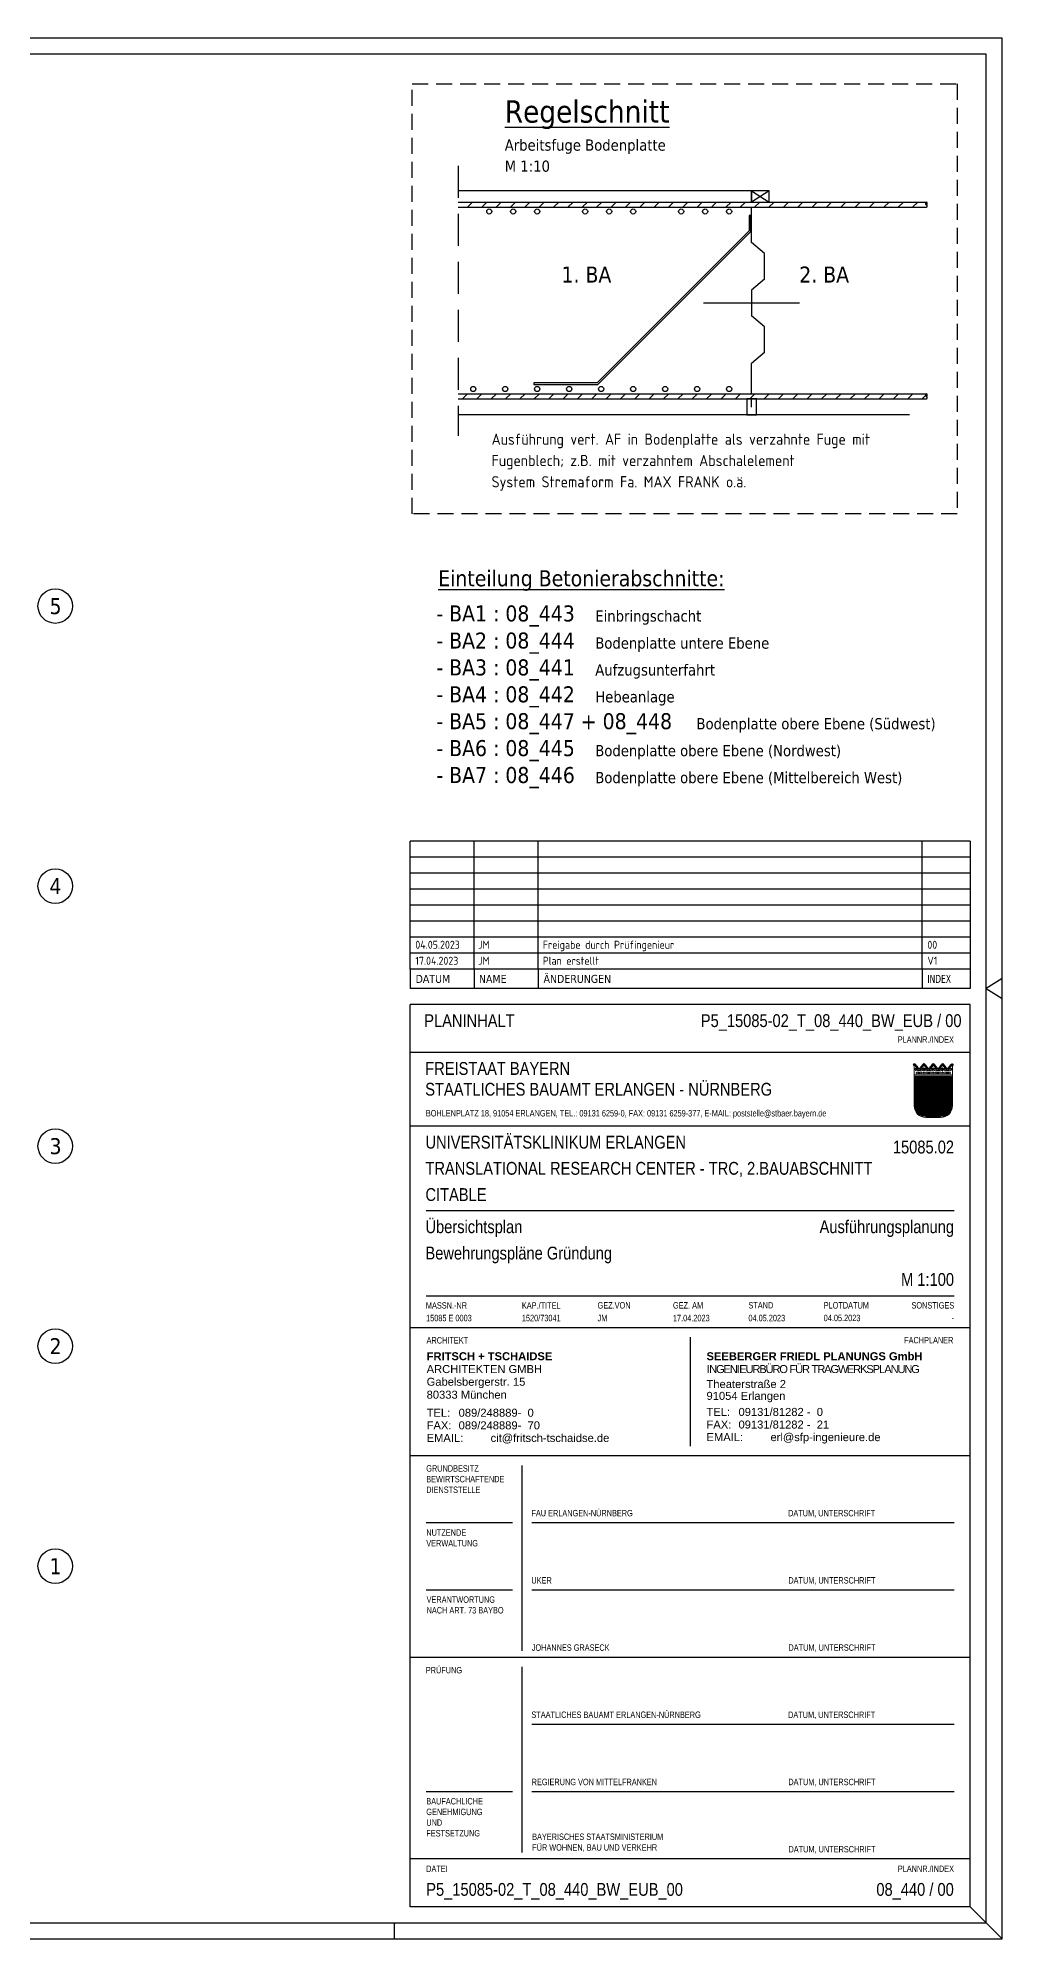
# Model space of a CAD drawing. Extents: x 0 to 84.1, y 0 to 59.4.
# Drawn here: x 54 to 84.1, y 0 to 59.4 of the extents above; entities that cross this region are included whole.
import ezdxf
from ezdxf.enums import TextEntityAlignment as Align

# ---------------------------------------------------------------- set-up
doc = ezdxf.new("R2010")
doc.units = 0
for name, pattern in [('AUSGEZOGEN', [1000.01, 1000, 0.01]), ('DASHEDX2', [1.5, 1, -0.5]), ('STRICHLINIE', [0.75, 0.5, -0.25])]:
    doc.linetypes.add(name, pattern=pattern)
for name, color, linetype in [('40 A Plankopf Text F+T', 7, 'Continuous'), ('AFB', 7, 'Continuous'), ('BET-ANS', 7, 'Continuous'), ('BETON', 7, 'Continuous'), ('DETAIL', 7, 'Continuous'), ('HILFE', 7, 'Continuous'), ('OBJEKT', 7, 'Continuous'), ('RAHMEN', 7, 'Continuous'), ('RND', 7, 'Continuous'), ('SCHRAFF', 7, 'Continuous'), ('SFP_Achsen', 7, 'Continuous'), ('SFP_Hilfe', 7, 'Continuous'), ('STAHL', 7, 'Continuous'), ('STEMPEL', 7, 'Continuous'), ('TEXT', 7, 'Continuous')]:
    doc.layers.add(name, color=color, linetype=linetype)
doc.layers.add('NOPLOT', color=7, linetype='Continuous', plot=False)
doc.styles.add('ERSTELLTER_STIL_3', font='arial.ttf')
doc.styles.add('ERSTELLTER_STIL_4', font='arialbd.ttf')
doc.styles.add('helv', font='tahoma.ttf')
doc.styles.add('plankopf_ArialN', font='ARIALN.TTF')
doc.styles.add('txt', font='isocp.shx')
pattern_1 = [(0, (-322.07857, -163.97815), (8e-17, 0.254), [])]
pattern_2 = [(45, (-331.71065, 112.55916), (-0.2245064, 0.2245064), [])]

# ---------------------------------------------------------------- blocks, each defined once
blk = doc.blocks.new('Bundeslandwappen')
at = {"lineweight": 9, "true_color": 0xffffff}
for points in [[(-5.75, 16.5), (-5.98, 16.5), (-5.98, 16.29), (-5.75, 16.29)], [(-5.09, 15.68), (-5.31, 15.68), (-5.31, 15.47), (-5.09, 15.47)], [(-3.49, 15.68), (-3.71, 15.68), (-3.71, 15.47), (-3.49, 15.47)], [(-2.82, 16.5), (-3.05, 16.5), (-3.05, 16.29), (-2.82, 16.29)], [(-2.15, 15.68), (-2.38, 15.68), (-2.38, 15.47), (-2.15, 15.47)], [(-0.56, 15.68), (-0.78, 15.68), (-0.78, 15.47), (-0.56, 15.47)], [(0.11, 16.5), (-0.11, 16.5), (-0.11, 16.29), (0.11, 16.29)], [(0.78, 15.68), (0.56, 15.68), (0.56, 15.47), (0.78, 15.47)], [(2.38, 15.68), (2.15, 15.68), (2.15, 15.47), (2.38, 15.47)], [(3.05, 16.5), (2.82, 16.5), (2.82, 16.29), (3.05, 16.29)], [(3.71, 15.68), (3.49, 15.68), (3.49, 15.47), (3.71, 15.47)], [(5.31, 15.68), (5.09, 15.68), (5.09, 15.47), (5.31, 15.47)], [(5.98, 16.5), (5.75, 16.5), (5.75, 16.29), (5.98, 16.29)]]:
    blk.add_hatch(color=7, dxfattribs=at).paths.add_polyline_path(points)
at = {"true_color": 0xffffff}
for points in [[(-5.34, 12.59), (-5.7, 12.59), (-5.7, 12.19), (-5.07, 11.96)], [(-1.42, 10.67), (-5.07, 11.96), (-3.57, 8.42), (0.08, 7.13)], [(0.86, 12.59), (-2.24, 12.59), (-1.42, 10.67), (2.23, 9.38)], [(3.96, 12.59), (1.66, 12.59), (4.37, 11.63)], [(-3.57, 8.42), (-5.7, 9.18), (-5.7, 6.17), (-2.07, 4.88)], [(-5.7, 6.14), (-5.7, 3.7, 0.041392), (-5.65, 3.14), (-4.21, 2.63)], [(3.73, 5.84), (0.08, 7.13), (1.58, 3.59), (5.23, 2.29)], [(5.7, 8.15), (2.23, 9.38), (3.73, 5.84), (5.7, 5.14)], [(5.7, 11.16), (4.37, 11.63), (5.7, 8.5)], [(-0.56, 1.34), (-4.21, 2.63), (-3.29, 0.45, 0.073774), (-2.3, 0.3), (-0.12, 0.3)], [(1.58, 3.59), (-2.07, 4.88), (-0.56, 1.34), (2.36, 0.3, 0.043654), (2.95, 0.36)]]:
    blk.add_hatch(color=7, dxfattribs=at).paths.add_polyline_path(points)
at = {"lineweight": 9}
h = blk.add_hatch(dxfattribs=at)
h.set_pattern_fill('ANSI31', color=256, scale=0.08, angle=315, style=0)
h.set_pattern_definition(pattern_1)
h.paths.add_polyline_path([(-5.07, 11.96), (-5.7, 12.19), (-5.7, 9.18), (-3.57, 8.42)])
h = blk.add_hatch(dxfattribs=at)
h.set_pattern_fill('ANSI31', color=256, scale=0.08, angle=315, style=0)
h.set_pattern_definition(pattern_1)
h.paths.add_polyline_path([(-2.24, 12.59), (-5.34, 12.59), (-5.07, 11.96), (-1.42, 10.67)])
h = blk.add_hatch(dxfattribs=at)
h.set_pattern_fill('ANSI31', color=256, scale=0.08, angle=315, style=0)
h.set_pattern_definition(pattern_1)
h.paths.add_polyline_path([(4.37, 11.63), (1.66, 12.59), (0.86, 12.59), (2.23, 9.38), (5.7, 8.15), (5.7, 8.5)])
h = blk.add_hatch(dxfattribs=at)
h.set_pattern_fill('ANSI31', color=256, scale=0.08, angle=315, style=0)
h.set_pattern_definition(pattern_1)
h.paths.add_polyline_path([(5.7, 12.59), (3.96, 12.59), (4.37, 11.63), (5.7, 11.16)])
h = blk.add_hatch(dxfattribs=at)
h.set_pattern_fill('ANSI31', color=256, scale=0.08, angle=315, style=0)
h.set_pattern_definition(pattern_1)
h.paths.add_polyline_path([(-2.07, 4.88), (-5.7, 6.17), (-5.7, 6.14), (-4.21, 2.63), (-0.56, 1.34)])
h = blk.add_hatch(dxfattribs=at)
h.set_pattern_fill('ANSI31', color=256, scale=0.08, angle=315, style=0)
h.set_pattern_definition(pattern_1)
h.paths.add_polyline_path([(0.08, 7.13), (-3.57, 8.42), (-2.07, 4.88), (1.58, 3.59)])
h = blk.add_hatch(dxfattribs=at)
h.set_pattern_fill('ANSI31', color=256, scale=0.08, angle=315, style=0)
h.set_pattern_definition(pattern_1)
h.paths.add_polyline_path([(2.23, 9.38), (-1.42, 10.67), (0.08, 7.13), (3.73, 5.84)])
h = blk.add_hatch(dxfattribs=at)
h.set_pattern_fill('ANSI31', color=256, scale=0.08, angle=315, style=0)
h.set_pattern_definition(pattern_1)
h.paths.add_polyline_path([(-4.21, 2.63), (-5.65, 3.14, 0.285055), (-3.29, 0.45)])
h = blk.add_hatch(dxfattribs=at)
h.set_pattern_fill('ANSI31', color=256, scale=0.08, angle=315, style=0)
h.set_pattern_definition(pattern_1)
h.paths.add_polyline_path([(-0.56, 1.34), (-0.12, 0.3), (2.3, 0.3, 0.004354), (2.36, 0.3)])
h = blk.add_hatch(dxfattribs=at)
h.set_pattern_fill('ANSI31', color=256, scale=0.08, angle=315, style=0)
h.set_pattern_definition(pattern_1)
h.paths.add_polyline_path([(5.31, 2.11), (5.23, 2.29), (1.58, 3.59), (2.95, 0.36, 0.22704)])
h = blk.add_hatch(dxfattribs=at)
h.set_pattern_fill('ANSI31', color=256, scale=0.08, angle=315, style=0)
h.set_pattern_definition(pattern_1)
h.paths.add_polyline_path([(5.7, 5.14), (3.73, 5.84), (5.23, 2.29), (5.37, 2.24, 0.111178), (5.7, 3.7)])
for p, q in [((-6, 16.1), (-6, 3.7)), ((-6, 13.29), (6, 13.29)), ((-6, 12.94), (6, 12.94)), ((-5.7, 12.59), (-5.7, 3.7)), ((-5.7, 12.59), (5.7, 12.59)), ((-5.7, 12.19), (5.7, 8.15)), ((-5.64, 14.97), (-5.64, 15.18)), ((-5.61, 16.59), (-5.62, 16.68)), ((-5.34, 12.59), (-0.12, 0.3)), ((-5.33, 15.19), (-5.33, 15.05)), ((-4.68, 14.54), (-5.26, 14.54)), ((-4.12, 14.54), (-3.54, 14.54)), ((-3.47, 15.19), (-3.47, 15.05)), ((-3.36, 13.9), (-2.93, 14.17)), ((-2.93, 13.63), (-3.36, 13.9)), ((-3.19, 16.59), (-3.18, 16.67)), ((-3.16, 14.97), (-3.16, 15.18)), ((-2.93, 15.58), (-2.93, 14.47)), ((-2.93, 14.17), (-2.5, 13.9)), ((-2.5, 13.9), (-2.93, 13.63)), ((-2.71, 14.97), (-2.71, 15.18)), ((-2.68, 16.59), (-2.69, 16.67)), ((-2.4, 15.19), (-2.4, 15.05)), ((-1.74, 14.54), (-2.32, 14.54)), ((-2.24, 12.59), (2.95, 0.36)), ((-1.19, 14.54), (-0.61, 14.54)), ((-0.54, 15.19), (-0.54, 15.05)), ((0, 14.17), (-0.43, 13.9)), ((-0.43, 13.9), (0, 13.63)), ((-0.25, 16.59), (-0.24, 16.67)), ((-0.22, 14.97), (-0.22, 15.18)), ((0, 15.58), (0, 14.47)), ((0.43, 13.9), (0, 14.17)), ((0, 13.63), (0.43, 13.9)), ((0.22, 14.97), (0.22, 15.18)), ((0.25, 16.59), (0.24, 16.67)), ((0.54, 15.19), (0.54, 15.05)), ((1.19, 14.54), (0.61, 14.54)), ((0.86, 12.59), (5.31, 2.11)), ((1.66, 12.59), (5.7, 11.16)), ((1.74, 14.54), (2.32, 14.54)), ((2.4, 15.19), (2.4, 15.05)), ((2.93, 14.17), (2.5, 13.9)), ((2.5, 13.9), (2.93, 13.63)), ((2.68, 16.59), (2.69, 16.67)), ((2.71, 14.97), (2.71, 15.18)), ((2.93, 15.58), (2.93, 14.47)), ((3.36, 13.9), (2.93, 14.17)), ((2.93, 13.63), (3.36, 13.9)), ((3.16, 14.97), (3.16, 15.18)), ((3.19, 16.59), (3.18, 16.67)), ((3.47, 15.19), (3.47, 15.05)), ((4.12, 14.54), (3.54, 14.54)), ((3.96, 12.59), (5.7, 8.5)), ((4.68, 14.54), (5.26, 14.54)), ((5.33, 15.19), (5.33, 15.05)), ((5.61, 16.59), (5.62, 16.68)), ((5.64, 14.97), (5.64, 15.18)), ((5.7, 3.7), (5.7, 12.59)), ((6, 3.7), (6, 16.1)), ((-5.7, 9.18), (5.7, 5.14)), ((-5.7, 6.17), (5.37, 2.24)), ((-5.7, 6.14), (-3.29, 0.45)), ((-5.66, 3.14), (2.36, 0.3)), ((-2.3, 0.3), (2.3, 0.3)), ((-2.3, 0), (2.3, 0))]:
    blk.add_line(p, q, dxfattribs=at)
for points in [[(-5.75, 16.29), (-5.98, 16.29), (-5.98, 16.5), (-5.75, 16.5)], [(-5.09, 15.47), (-5.31, 15.47), (-5.31, 15.68), (-5.09, 15.68)], [(-4.07, 13.71), (-4.83, 13.71), (-4.83, 14.1), (-4.07, 14.1)], [(-3.71, 15.47), (-3.49, 15.47), (-3.49, 15.68), (-3.71, 15.68)], [(-2.82, 16.29), (-3.05, 16.29), (-3.05, 16.5), (-2.82, 16.5)], [(-2.15, 15.47), (-2.38, 15.47), (-2.38, 15.68), (-2.15, 15.68)], [(-1.8, 13.71), (-1.04, 13.71), (-1.04, 14.1), (-1.8, 14.1)], [(-0.78, 15.47), (-0.56, 15.47), (-0.56, 15.68), (-0.78, 15.68)], [(0.11, 16.29), (-0.11, 16.29), (-0.11, 16.5), (0.11, 16.5)], [(0.78, 15.47), (0.56, 15.47), (0.56, 15.68), (0.78, 15.68)], [(1.8, 13.71), (1.04, 13.71), (1.04, 14.1), (1.8, 14.1)], [(2.15, 15.47), (2.38, 15.47), (2.38, 15.68), (2.15, 15.68)], [(3.05, 16.29), (2.82, 16.29), (2.82, 16.5), (3.05, 16.5)], [(3.71, 15.47), (3.49, 15.47), (3.49, 15.68), (3.71, 15.68)], [(4.07, 13.71), (4.83, 13.71), (4.83, 14.1), (4.07, 14.1)], [(5.09, 15.47), (5.31, 15.47), (5.31, 15.68), (5.09, 15.68)], [(5.75, 16.29), (5.98, 16.29), (5.98, 16.5), (5.75, 16.5)]]:
    blk.add_lwpolyline(points, close=True, dxfattribs=at)
for centre in [(-5.28, 13.9), (-3.71, 13.9), (-2.2, 13.9), (-0.68, 13.9), (0.68, 13.9), (2.2, 13.9), (3.71, 13.9), (5.28, 13.9)]:
    blk.add_circle(centre, 0.123, dxfattribs=at)
for centre, radius, start, end in [((-5.89, 16.45), 0.362, 44.66814, 253.11831), ((-5.67, 16.67), 0.05, 6.6615, 44.66814), ((-5.49, 15.18), 0.157, 3.2756, 179.55206), ((-5.19, 14.99), 0.453, 182.83284, 261.30427), ((-5.56, 16.59), 0.05, 186.6615, 265.62087), ((-5.42, 15.99), 0.179, 74.78828, 15.13561), ((-5.59, 16.26), 0.281, 346.02321, 85.62087), ((-5.36, 16.21), 0.05, 254.78828, 346.02321), ((-5.26, 15.23), 0.191, 249.63581, 3.08566), ((-5.2, 16.05), 0.05, 93.06329, 195.13561), ((-5.19, 15.87), 0.224, 350.95424, 93.06329), ((-5.02, 15.24), 0.05, 82.94673, 183.08566), ((-4.99, 15.54), 0.249, 262.94673, 77.88554), ((-4.92, 15.83), 0.05, 170.95424, 257.88554), ((-4.62, 14.89), 0.224, 71.40005, 0), ((-4.71, 14.85), 0.312, 275.96495, 353.97732), ((-4.4, 15.24), 0.208, 317.07745, 222.92255), ((-4.18, 14.89), 0.224, 180, 108.59995), ((-4.09, 14.85), 0.312, 186.02268, 264.03505), ((-3.81, 15.54), 0.249, 102.11446, 277.05327), ((-3.88, 15.83), 0.05, 282.11446, 9.04576), ((-3.61, 15.87), 0.224, 86.93671, 189.04576), ((-3.78, 15.24), 0.05, 356.91434, 97.05327), ((-3.54, 15.23), 0.191, 176.91434, 290.36419), ((-3.6, 16.05), 0.05, 344.86439, 86.93671), ((-3.38, 15.99), 0.179, 164.86439, 105.21172), ((-3.61, 14.99), 0.453, 278.69573, 357.16716), ((-3.21, 16.26), 0.281, 94.37913, 193.97679), ((-3.44, 16.21), 0.05, 193.97679, 285.21172), ((-3.31, 15.18), 0.157, 0.44794, 176.7244), ((-3.24, 16.59), 0.05, 274.37913, 353.3385), ((-3.13, 16.67), 0.05, 155.22882, 173.3385), ((-2.93, 16.58), 0.264, 24.0166, 155.34093), ((-2.55, 15.18), 0.157, 3.2756, 179.55206), ((-2.26, 14.99), 0.453, 182.83284, 261.30427), ((-2.74, 16.66), 0.05, 6.6615, 24.0166), ((-2.63, 16.59), 0.05, 186.6615, 265.62087), ((-2.49, 15.99), 0.179, 74.78828, 15.13561), ((-2.65, 16.26), 0.281, 346.02321, 85.62087), ((-2.43, 16.21), 0.05, 254.78828, 346.02321), ((-2.33, 15.23), 0.191, 249.63581, 3.08566), ((-2.27, 16.05), 0.05, 93.06329, 195.13561), ((-2.26, 15.87), 0.224, 350.95424, 93.06329), ((-2.09, 15.24), 0.05, 82.94673, 183.08566), ((-2.05, 15.54), 0.249, 262.94673, 77.88554), ((-1.99, 15.83), 0.05, 170.95424, 257.88554), ((-1.69, 14.89), 0.224, 71.40005, 0), ((-1.78, 14.85), 0.312, 275.96495, 353.97732), ((-1.47, 15.24), 0.208, 317.07745, 222.92255), ((-1.24, 14.89), 0.224, 180, 108.59995), ((-1.16, 14.85), 0.312, 186.02268, 264.03505), ((-0.88, 15.54), 0.249, 102.11446, 277.05327), ((-0.94, 15.83), 0.05, 282.11446, 9.04576), ((-0.67, 15.87), 0.224, 86.93671, 189.04576), ((-0.84, 15.24), 0.05, 356.91434, 97.05327), ((-0.6, 15.23), 0.191, 176.91434, 290.36419), ((-0.66, 16.05), 0.05, 344.86439, 86.93671), ((-0.44, 15.99), 0.179, 164.86439, 105.21172), ((-0.68, 14.99), 0.453, 278.69573, 357.16716), ((-0.28, 16.26), 0.281, 94.37913, 193.97679), ((-0.5, 16.21), 0.05, 193.97679, 285.21172), ((-0.38, 15.18), 0.157, 0.44794, 176.7244), ((-0.3, 16.59), 0.05, 274.37913, 353.3385), ((0, 16.58), 0.264, 24.0166, 155.34093), ((-0.19, 16.67), 0.05, 155.22882, 173.3385), ((0.38, 15.18), 0.157, 3.2756, 179.55206), ((0.68, 14.99), 0.453, 182.83284, 261.30427), ((0.19, 16.66), 0.05, 6.6615, 24.0166), ((0.3, 16.59), 0.05, 186.6615, 265.62087), ((0.44, 15.99), 0.179, 74.78828, 15.13561), ((0.28, 16.26), 0.281, 346.02321, 85.62087), ((0.5, 16.21), 0.05, 254.78828, 346.02321), ((0.6, 15.23), 0.191, 249.63581, 3.08566), ((0.66, 16.05), 0.05, 93.06329, 195.13561), ((0.67, 15.87), 0.224, 350.95424, 93.06329), ((0.84, 15.24), 0.05, 82.94673, 183.08566), ((0.88, 15.54), 0.249, 262.94673, 77.88554), ((0.94, 15.83), 0.05, 170.95424, 257.88554), ((1.24, 14.89), 0.224, 71.40005, 0), ((1.16, 14.85), 0.312, 275.96495, 353.97732), ((1.47, 15.24), 0.208, 317.07745, 222.92255), ((1.69, 14.89), 0.224, 180, 108.59995), ((1.78, 14.85), 0.312, 186.02268, 264.03505), ((2.05, 15.54), 0.249, 102.11446, 277.05327), ((1.99, 15.83), 0.05, 282.11446, 9.04576), ((2.26, 15.87), 0.224, 86.93671, 189.04576), ((2.09, 15.24), 0.05, 356.91434, 97.05327), ((2.33, 15.23), 0.191, 176.91434, 290.36419), ((2.27, 16.05), 0.05, 344.86439, 86.93671), ((2.49, 15.99), 0.179, 164.86439, 105.21172), ((2.26, 14.99), 0.453, 278.69573, 357.16716), ((2.65, 16.26), 0.281, 94.37913, 193.97679), ((2.43, 16.21), 0.05, 193.97679, 285.21172), ((2.55, 15.18), 0.157, 0.44794, 176.7244), ((2.63, 16.59), 0.05, 274.37913, 353.3385), ((2.93, 16.58), 0.264, 24.0166, 155.34093), ((2.74, 16.67), 0.05, 155.22882, 173.3385), ((3.31, 15.18), 0.157, 3.2756, 179.55206), ((3.61, 14.99), 0.453, 182.83284, 261.30427), ((3.13, 16.66), 0.05, 6.6615, 24.0166), ((3.24, 16.59), 0.05, 186.6615, 265.62087), ((3.38, 15.99), 0.179, 74.78828, 15.13561), ((3.21, 16.26), 0.281, 346.02321, 85.62087), ((3.44, 16.21), 0.05, 254.78828, 346.02321), ((3.54, 15.23), 0.191, 249.63581, 3.08566), ((3.6, 16.05), 0.05, 93.06329, 195.13561), ((3.61, 15.87), 0.224, 350.95424, 93.06329), ((3.78, 15.24), 0.05, 82.94673, 183.08566), ((3.81, 15.54), 0.249, 262.94673, 77.88554), ((3.88, 15.83), 0.05, 170.95424, 257.88554), ((4.18, 14.89), 0.224, 71.40005, 0), ((4.09, 14.85), 0.312, 275.96495, 353.97732), ((4.4, 15.24), 0.208, 317.07745, 222.92255), ((4.62, 14.89), 0.224, 180, 108.59995), ((4.71, 14.85), 0.312, 186.02268, 264.03505), ((4.99, 15.54), 0.249, 102.11446, 277.05327), ((4.92, 15.83), 0.05, 282.11446, 9.04576), ((5.19, 15.87), 0.224, 86.93671, 189.04576), ((5.02, 15.24), 0.05, 356.91434, 97.05327), ((5.26, 15.23), 0.191, 176.91434, 290.36419), ((5.2, 16.05), 0.05, 344.86439, 86.93671), ((5.42, 15.99), 0.179, 164.86439, 105.21172), ((5.19, 14.99), 0.453, 278.69573, 357.16716), ((5.59, 16.26), 0.281, 94.37913, 193.97679), ((5.36, 16.21), 0.05, 193.97679, 285.21172), ((5.49, 15.18), 0.157, 0.44794, 176.7244), ((5.56, 16.59), 0.05, 274.37913, 353.3385), ((5.67, 16.67), 0.05, 135.33186, 173.3385), ((5.89, 16.45), 0.362, 286.88169, 135.33186), ((-2.3, 3.7), 3.7, 180, 270), ((-2.3, 3.7), 3.4, 180, 270), ((2.3, 3.7), 3.7, 270, 0), ((2.3, 3.7), 3.4, 270, 0)]:
    blk.add_arc(centre, radius, start, end, dxfattribs=at)
blk = doc.blocks.new('Plankopf_PU')
for p, q in [((-18.5, 25.4), (-18.5, 27.7)), ((-1, 27.7), (-18.5, 27.7)), ((-1, 27.7), (-18.5, 27.7)), ((-1, 25.4), (-1, 27.7)), ((-1, 25.4), (-18.5, 25.4)), ((-1, 25.4), (-18.5, 25.4)), ((-18.5, 19.1), (-18.5, 25.4)), ((-1, 19.1), (-1, 25.4)), ((-1.5, 22.75), (-18, 22.75)), ((-18, 20.1), (-1.5, 20.1)), ((-18.5, 15.1), (-18.5, 19.1)), ((-1, 19.1), (-18.5, 19.1)), ((-1, 15.1), (-1, 19.1)), ((-9.75, 18.8), (-9.75, 15.4)), ((-1, 15.1), (-18.5, 15.1)), ((-1, 15.1), (-18.5, 15.1)), ((-18.5, 8.8), (-18.5, 15.1)), ((-1, 8.8), (-1, 15.1)), ((-15, 9), (-15, 14.8)), ((-15.3, 13), (-18, 13)), ((-1.5, 13), (-14.7, 13)), ((-15.3, 10.9), (-18, 10.9)), ((-1.5, 10.9), (-14.7, 10.9)), ((-18.5, 2.5), (-18.5, 8.8)), ((-1, 8.8), (-18.5, 8.8)), ((-15, 2.7), (-15, 8.5)), ((-1, 2.5), (-1, 8.8)), ((-1.5, 6.7), (-14.7, 6.7)), ((-15.3, 4.6), (-18, 4.6)), ((-1.5, 4.6), (-14.7, 4.6)), ((-1, 2.5), (-18.5, 2.5)), ((-18.5, 1), (-18.5, 2.5)), ((-1, 2.5), (-18.5, 2.5)), ((-1, 1), (-1, 2.5)), ((-1, 1), (-18.5, 1))]:
    blk.add_line(p, q)
at = {"xscale": 0.1, "yscale": 0.1, "zscale": 0.1}
blk.add_blockref('Bundeslandwappen', (-2.148, 25.669), dxfattribs=at)
at = {"linetype": 'AUSGEZOGEN', "lineweight": 35, "style": 'plankopf_ArialN'}
for s, height, p in [('FREISTAAT BAYERN', 0.4, (-18.032, 27.401)), ('PRÜFUNG', 0.2, (-18.013, 8.5))]:
    blk.add_text(s, height=height, dxfattribs=at).set_placement(p, align=Align.TOP_LEFT)
blk.add_text('STAATLICHES BAUAMT ERLANGEN - NÜRNBERG', height=0.4, dxfattribs=at).set_placement((-18.032, 26.552), align=Align.MIDDLE_LEFT)
at = {"style": 'plankopf_ArialN'}
for s, p in [('BOHLENPLATZ 18, 91054 ERLANGEN, TEL.: 09131 6259-0, FAX: 09131 6259-377, E-MAIL: poststelle@stbaer.bayern.de', (-18.012, 25.702)), ('MASSN.-NR', (-18.011, 19.698)), ('KAP./TITEL', (-15.01, 19.698)), ('GEZ.VON', (-12.644, 19.7)), ('GEZ. AM', (-10.286, 19.7)), ('STAND', (-7.927, 19.702)), ('PLOTDATUM', (-5.574, 19.7)), ('FAU ERLANGEN-NÜRNBERG', (-14.712, 13.207)), ('DATUM, UNTERSCHRIFT', (-6.687, 13.207)), ('UKER', (-14.712, 11.107)), ('DATUM, UNTERSCHRIFT', (-6.68, 11.106)), ('JOHANNES GRASECK', (-14.7, 9.005)), ('DATUM, UNTERSCHRIFT', (-6.675, 9.005)), ('STAATLICHES BAUAMT ERLANGEN-NÜRNBERG', (-14.712, 6.907)), ('DATUM, UNTERSCHRIFT', (-6.687, 6.907)), ('REGIERUNG VON MITTELFRANKEN', (-14.705, 4.806)), ('DATUM, UNTERSCHRIFT', (-6.68, 4.806)), ('DATUM, UNTERSCHRIFT', (-6.675, 2.705)), ('DATEI', (-18.002, 2.095))]:
    blk.add_text(s, height=0.2, dxfattribs=at).set_placement(p)
for s, p in [('SONSTIGES', (-1.493, 19.7)), ('PLANNR./INDEX', (-1.501, 2.095))]:
    blk.add_text(s, height=0.2, dxfattribs=at).set_placement(p, align=Align.RIGHT)
at = {"linetype": 'AUSGEZOGEN', "lineweight": 35, "style": 'plankopf_ArialN'}
blk.add_text('ARCHITEKT', height=0.2, dxfattribs=at).set_placement((-17.989, 18.607))
blk.add_text('FACHPLANER', height=0.2, dxfattribs=at).set_placement((-1.52, 18.611), align=Align.RIGHT)
at = {"insert": (-5.574, 19.303), "char_height": 0.2, "attachment_point": 7, "style": 'plankopf_ArialN'}
blk.add_mtext('04.05.2023', dxfattribs=at)
at = {"char_height": 0.2, "attachment_point": 1, "style": 'plankopf_ArialN'}
for s, insert, width in [('GRUNDBESITZ\\PBEWIRTSCHAFTENDE DIENSTSTELLE', (-18, 14.804), 2.5), ('NUTZENDE^JVERWALTUNG', (-17.998, 12.8), 2.69843), ('VERANTWORTUNG  NACH ART. 73 BAYBO', (-17.988, 10.705), 2.68768), ('BAUFACHLICHE GENEHMIGUNG UND FESTSETZUNG', (-17.998, 4.404), 2.2311), ('BAYERISCHES STAATSMINISTERIUM ^JFÜR WOHNEN, BAU UND VERKEHR', (-14.689, 3.294), 9.29412)]:
    blk.add_mtext(s, dxfattribs=dict(at, insert=insert, width=width))
at = {"style": 'plankopf_ArialN'}
for tag, p in [('PROJEKTBEZEICHNUNGZ1', (-18.025, 24.578)), ('PROJEKTBEZEICHNUNGZ2', (-18.025, 23.761)), ('PROJEKTBEZEICHNUNGZ3', (-18.025, 22.941))]:
    blk.add_attdef(tag, text='', height=0.4, dxfattribs=at).set_placement(p, align=Align.BOTTOM_LEFT)
for tag, p in [('GEB.-NR', (-1.5, 24.946)), ('0.000X', (-1.507, 1.749))]:
    blk.add_attdef(tag, text='', height=0.4, dxfattribs=at).set_placement(p, align=Align.TOP_RIGHT)
for tag, p, height in [('PLANINHALTZ1', (-18.025, 22.055), 0.4), ('PLANINHALTZ2', (-18.025, 21.232), 0.4), ('PLANINHALTZ3', (-18.025, 20.409), 0.4), ('MASSN.-NR', (-18.005, 19.303), 0.2), ('KAPITEL/TITEL', (-15.01, 19.303), 0.2), ('GEZ_VON', (-12.644, 19.303), 0.2), ('GEZ_AM', (-10.286, 19.303), 0.2), ('STAND', (-7.927, 19.303), 0.2)]:
    blk.add_attdef(tag, p, '', height=height, dxfattribs=at)
for tag, height, p in [('PLANUNGSPHASE', 0.4, (-1.5, 22.055)), ('PROJEKTKATEGORIE', 0.4, (-1.5, 21.232)), ('MAßSTAB', 0.4, (-1.5, 20.409)), ('SONSTIGES', 0.2, (-1.5, 19.303))]:
    blk.add_attdef(tag, text='', height=height, dxfattribs=at).set_placement(p, align=Align.RIGHT)
at = {"layer": '40 A Plankopf Text F+T', "color": 7, "linetype": 'Continuous', "lineweight": 13, "char_height": 0.25, "attachment_point": 7}
for s, insert, style in [('\\A1;ARCHITEKTEN GMBH', (-17.988, 17.68), 'ERSTELLTER_STIL_3'), ('\\A1;FRITSCH + TSCHAIDSE ', (-17.988, 18.081), 'ERSTELLTER_STIL_4'), ('\\A1;SEEBERGER FRIEDL PLANUNGS GmbH', (-9.238, 18.081), 'ERSTELLTER_STIL_4'), ('\\A1;{\\T0.8;INGENIEURBÜRO FÜR TRAGWERKSPLANUNG}', (-9.238, 17.68), 'ERSTELLTER_STIL_3'), ('\\A1;Gabelsbergerstr. 15', (-17.988, 17.212), 'ERSTELLTER_STIL_3'), ('\\A1;Theaterstraße 2', (-9.238, 17.212), 'ERSTELLTER_STIL_3'), ('\\A1;80333 München', (-17.988, 16.879), 'ERSTELLTER_STIL_3'), ('\\A1;91054 Erlangen', (-9.238, 16.771), 'ERSTELLTER_STIL_3')]:
    blk.add_mtext(s, dxfattribs=dict(at, insert=insert, style=style))
at = {"layer": '40 A Plankopf Text F+T', "color": 7, "linetype": 'Continuous', "lineweight": 13, "char_height": 0.25, "attachment_point": 7, "line_spacing_factor": 0.945293, "style": 'ERSTELLTER_STIL_3'}
for s, insert in [('\\A1;TEL: ^I089/248889-  0\\PFAX: ^I089/248889-  70\\PEMAIL: ^Icit@fritsch-tschaidse.de', (-17.988, 15.481)), ('\\A1;TEL: ^I09131/81282 -  0\\PFAX: ^I09131/81282 -  21\\PEMAIL: ^Ierl@sfp-ingenieure.de', (-9.238, 15.481))]:
    blk.add_mtext(s, dxfattribs=dict(at, insert=insert))
blk = doc.blocks.new('Plankopf-ER')
at = {"layer": 'RAHMEN', "color": 7, "linetype": 'Continuous'}
for p, q in [((-0.5, 4.6), (-18, 4.6)), ((-18, 4.1), (-18, 4.6)), ((-16, 4.1), (-16, 4.6)), ((-14, 4.1), (-14, 4.6)), ((-2, 4.1), (-2, 4.6)), ((-0.5, 4.6), (-0.5, 4.1)), ((-0.5, 4.1), (-18, 4.1)), ((-18, 3.6), (-18, 4.1)), ((-0.5, 3.6), (-18, 3.6)), ((-18, 3.1), (-18, 3.6)), ((-16, 3.6), (-16, 4.1)), ((-16, 3.1), (-16, 3.6)), ((-14, 3.6), (-14, 4.1)), ((-14, 3.1), (-14, 3.6)), ((-2, 3.6), (-2, 4.1)), ((-2, 3.1), (-2, 3.6)), ((-0.5, 4.1), (-0.5, 3.6)), ((-0.5, 3.6), (-0.5, 3.1)), ((-0.5, 3.1), (-18, 3.1)), ((-18, 2.6), (-18, 3.1)), ((-16, 2.6), (-16, 3.1)), ((-14, 2.6), (-14, 3.1)), ((-2, 2.6), (-2, 3.1)), ((-0.5, 3.1), (-0.5, 2.6)), ((-0.5, 2.6), (-18, 2.6)), ((-18, 2.1), (-18, 2.6)), ((-16, 2.1), (-16, 2.6)), ((-14, 2.1), (-14, 2.6)), ((-2, 2.1), (-2, 2.6)), ((-0.5, 2.6), (-0.5, 2.1)), ((-0.5, 2.1), (-18, 2.1)), ((-18, 1.6), (-18, 2.1)), ((-16, 1.6), (-16, 2.1)), ((-14, 1.6), (-14, 2.1)), ((-2, 1.6), (-2, 2.1)), ((-0.5, 2.1), (-0.5, 1.6)), ((-0.5, 1.6), (-18, 1.6)), ((-18, 1.1), (-18, 1.6)), ((-16, 1.1), (-16, 1.6)), ((-14, 1.1), (-14, 1.6)), ((-2, 1.1), (-2, 1.6)), ((-0.5, 1.6), (-0.5, 1.1)), ((-0.5, 1.1), (-18, 1.1)), ((-18, 0.6), (-18, 1.1)), ((-0.5, 0.6), (-18, 0.6)), ((-18, 0.6), (-18, 0)), ((-16, 0.6), (-16, 1.1)), ((-16, 0.6), (-16, 0)), ((-14, 0.6), (-14, 1.1)), ((-14, 0.6), (-14, 0)), ((-2, 0.6), (-2, 1.1)), ((-2, 0.6), (-2, 0)), ((-0.5, 1.1), (-0.5, 0.6)), ((-0.5, 0.6), (-0.5, 0)), ((-0.5, 0), (-18, 0))]:
    blk.add_line(p, q, dxfattribs=at)
at = {"layer": 'RAHMEN', "color": 7, "linetype": 'Continuous', "style": 'txt'}
for tag, p in [('INDEX-D8', (-17.841, 4.242)), ('INDEX-N8', (-15.876, 4.242)), ('INDEX-X8', (-13.857, 4.242)), ('INDEX8', (-1.833, 4.242)), ('INDEX-D7', (-17.841, 3.742)), ('INDEX-N7', (-15.876, 3.742)), ('INDEX-X7', (-13.857, 3.742)), ('INDEX7', (-1.833, 3.742)), ('INDEX-D6', (-17.841, 3.242)), ('INDEX-D5', (-17.841, 2.742)), ('INDEX-N6', (-15.876, 3.242)), ('INDEX-N5', (-15.876, 2.742)), ('INDEX-X6', (-13.857, 3.242)), ('INDEX-X5', (-13.857, 2.742)), ('INDEX6', (-1.833, 3.242)), ('INDEX5', (-1.833, 2.742)), ('INDEX-D4', (-17.841, 2.242)), ('INDEX-N4', (-15.876, 2.242)), ('INDEX-X4', (-13.857, 2.242)), ('INDEX4', (-1.833, 2.242)), ('INDEX-D3', (-17.841, 1.742)), ('INDEX-N3', (-15.876, 1.742)), ('INDEX-X3', (-13.857, 1.742)), ('INDEX3', (-1.833, 1.742)), ('INDEX-D2', (-17.841, 1.242)), ('INDEX-N2', (-15.876, 1.242)), ('INDEX-X2', (-13.857, 1.242)), ('INDEX2', (-1.833, 1.242)), ('INDEX-D1', (-17.841, 0.742)), ('INDEX-N1', (-15.876, 0.742)), ('INDEX-X1', (-13.857, 0.742)), ('INDEX1', (-1.833, 0.742))]:
    blk.add_attdef(tag, p, '', height=0.25, dxfattribs=at)
at = {"layer": 'STEMPEL', "color": 7, "linetype": 'Continuous', "style": 'helv'}
for s, p in [('DATUM', (-17.833, 0.176)), ('NAME', (-15.853, 0.176)), ('ÄNDERUNGEN', (-13.833, 0.176))]:
    blk.add_text(s, height=0.25, dxfattribs=at).set_placement(p)
at = {"layer": 'STEMPEL', "color": 7, "linetype": 'Continuous', "style": 'helv', "width": 0.8}
blk.add_text('INDEX', height=0.25, dxfattribs=at).set_placement((-1.833, 0.176))
blk = doc.blocks.new('DINA1')
at = {"layer": 'RAHMEN'}
for p, q in [((84.1, 59.4), (0, 59.4)), ((84.1, 0), (84.1, 59.4)), ((0, 0), (84.1, 0))]:
    blk.add_line(p, q, dxfattribs=at)
at = {"layer": 'RAHMEN', "color": 5}
for p, q in [((83.6, 58.9), (2, 58.9)), ((83.6, 0.5), (83.6, 58.9)), ((2, 0.5), (83.6, 0.5))]:
    blk.add_line(p, q, dxfattribs=at)
at = {"layer": 'RAHMEN', "color": 7, "linetype": 'Continuous'}
for p, q in [((84.1, 30.01), (83.6, 29.7)), ((83.6, 29.7), (84.1, 29.39))]:
    blk.add_line(p, q, dxfattribs=at)
at = {"layer": 'RAHMEN', "color": 7}
blk.add_line((65.1, 0.5), (65.1, 0), dxfattribs=at)

msp = doc.modelspace()

# ---------------------------------------------------------------- hatches: boundary and pattern name
at = {"layer": 'SCHRAFF', "linetype": 'AUSGEZOGEN'}
h = msp.add_hatch(dxfattribs=at)
h.set_pattern_fill('ANSI31', color=171, scale=0.1, style=0, double=1)
h.set_pattern_definition(pattern_2)
h.paths.add_polyline_path([(81.735, 54.272), (67.102, 54.272), (67.102, 54.112), (81.735, 54.112, 0.765128), (81.735, 54.192, -0.765128)])
h = msp.add_hatch(dxfattribs=at)
h.set_pattern_fill('ANSI31', color=171, scale=0.1, style=0, double=1)
h.set_pattern_definition(pattern_2)
h.paths.add_polyline_path([(81.735, 48.282), (67.102, 48.282), (67.102, 48.122), (81.735, 48.122, 0.765128), (81.735, 48.202, -0.765128)])

# ---------------------------------------------------------------- linework, layer by layer
for p, q in [((83.1, 29.2), (65.6, 29.2)), ((65.6, 27.7), (65.6, 29.2)), ((83.1, 27.7), (83.1, 29.2))]:
    msp.add_line(p, q)
at = {"layer": 'AFB', "color": 5, "linetype": 'AUSGEZOGEN'}
msp.add_line((74.772, 51.122), (77.772, 51.122), dxfattribs=at)
at = {"layer": 'BETON', "color": 6, "linetype": 'AUSGEZOGEN'}
for p, q in [((76.271, 54.622), (67.102, 54.622)), ((81.207, 47.622), (67.102, 47.622))]:
    msp.add_line(p, q, dxfattribs=at)
at = {"layer": 'DETAIL', "color": 102, "linetype": 'STRICHLINIE'}
msp.add_lwpolyline([(65.663, 44.53), (65.663, 57.968), (82.702, 57.968), (82.702, 44.53)], close=True, dxfattribs=at)
at = {"layer": 'HILFE', "color": 102, "linetype": 'AUSGEZOGEN'}
for p, q in [((76.271, 54.622), (76.822, 54.272)), ((76.272, 54.272), (76.271, 54.622)), ((76.822, 54.622), (76.272, 54.272)), ((76.272, 53.015), (76.272, 54.112)), ((76.672, 52.669), (76.272, 53.015)), ((76.672, 51.869), (76.672, 52.669)), ((76.672, 51.869), (76.272, 51.522)), ((76.272, 51.522), (76.272, 50.722)), ((76.672, 50.376), (76.272, 50.722)), ((76.672, 49.576), (76.672, 50.376)), ((76.672, 49.576), (76.271, 49.229)), ((76.272, 48.282), (76.271, 49.229)), ((76.272, 47.868), (76.272, 48.122)), ((76.271, 47.94), (76.271, 47.94))]:
    msp.add_line(p, q, dxfattribs=at)
for centre, start, end in [((81.746, 54.232), 105.15874, 254.84126), ((81.724, 54.232), 285.15874, 74.84126), ((81.724, 54.152), 285.15874, 74.84126), ((81.746, 48.242), 105.15874, 254.84126), ((81.724, 48.242), 285.15874, 74.84126), ((81.724, 48.162), 285.15874, 74.84126)]:
    msp.add_arc(centre, 0.0414, start, end, dxfattribs=at)
at = {"layer": 'NOPLOT', "color": 191, "linetype": 'AUSGEZOGEN'}
msp.add_line((83.1, 1), (84.1, 0), dxfattribs=at)
at = {"layer": 'OBJEKT', "color": 7, "linetype": 'AUSGEZOGEN'}
for points in [[(76.272, 54.272), (76.822, 54.272), (76.822, 54.622), (76.272, 54.622)], [(76.122, 47.622), (76.422, 47.622), (76.422, 48.122), (76.122, 48.122)]]:
    msp.add_lwpolyline(points, close=True, dxfattribs=at)
at = {"layer": 'RND', "color": 7, "linetype": 'AUSGEZOGEN'}
for points in [[(67.102, 54.272), (81.735, 54.272)], [(67.102, 54.112), (81.735, 54.112)], [(67.102, 48.282), (81.735, 48.282)], [(67.102, 48.122), (81.735, 48.122)]]:
    msp.add_lwpolyline(points, dxfattribs=at)
for centre in [(68.069, 53.979), (68.819, 53.979), (69.569, 53.979), (71.069, 53.979), (71.819, 53.979), (72.569, 53.979), (74.069, 53.979), (74.819, 53.979), (75.569, 53.979), (67.569, 48.433), (68.569, 48.433), (69.569, 48.433), (70.569, 48.433), (71.569, 48.433), (72.569, 48.433), (73.569, 48.433), (74.569, 48.433), (75.569, 48.433)]:
    msp.add_circle(centre, 0.08, dxfattribs=at)
at = {"layer": 'SFP_Achsen', "color": 7, "linetype": 'AUSGEZOGEN'}
for centre in [(54.503, 41.651), (54.503, 32.901), (54.503, 24.776), (54.503, 18.526), (54.503, 11.651)]:
    msp.add_circle(centre, 0.541, dxfattribs=at)
at = {"layer": 'SFP_Hilfe', "color": 102, "linetype": 'DASHEDX2'}
msp.add_line((67.102, 55.404), (67.102, 46.965), dxfattribs=at)
at = {"layer": 'STAHL', "color": 102, "linetype": 'AUSGEZOGEN'}
msp.add_lwpolyline([(71.445, 48.623), (69.466, 48.623), (69.466, 48.573), (71.466, 48.573), (76.244, 53.351), (76.244, 53.851), (76.194, 53.851), (76.194, 53.372)], close=True, dxfattribs=at)

# ---------------------------------------------------------------- block references
at = {"layer": 'BET-ANS'}
msp.add_blockref('Plankopf-ER', (83.6, 29.7), dxfattribs=at).add_auto_attribs({'INDEX1': 'V1', 'INDEX-N1': 'JM', 'INDEX-D1': '17.04.2023', 'INDEX-X1': 'Plan erstellt', 'INDEX2': '00', 'INDEX-N2': 'JM', 'INDEX-D2': '04.05.2023', 'INDEX-X2': 'Freigabe durch Prüfingenieur'})
ref = msp.add_blockref('Plankopf_PU', (84.1, 0), dxfattribs=at)
ref.add_attrib('0.000X', '08_440 / 00', dxfattribs={"layer": '0', "height": 0.4, "style": 'plankopf_ArialN'}).set_placement((82.593, 1.749), align=Align.TOP_RIGHT)
ref.add_attrib('STAND', '04.05.2023', (76.173, 19.303), dxfattribs={"layer": '0', "height": 0.2, "style": 'plankopf_ArialN'})
ref.add_attrib('PLANINHALTZ1', 'Übersichtsplan', (66.075, 22.055), dxfattribs={"layer": '0', "height": 0.4, "style": 'plankopf_ArialN'})
ref.add_attrib('PLANINHALTZ2', 'Bewehrungspläne Gründung', (66.075, 21.232), dxfattribs={"layer": '0', "height": 0.4, "style": 'plankopf_ArialN'})
ref.add_attrib('PROJEKTBEZEICHNUNGZ1', 'UNIVERSITÄTSKLINIKUM ERLANGEN', dxfattribs={"layer": '0', "height": 0.4, "style": 'plankopf_ArialN'}).set_placement((66.075, 24.578), align=Align.BOTTOM_LEFT)
ref.add_attrib('PROJEKTBEZEICHNUNGZ2', 'TRANSLATIONAL RESEARCH CENTER - TRC, 2.BAUABSCHNITT', dxfattribs={"layer": '0', "height": 0.4, "style": 'plankopf_ArialN'}).set_placement((66.075, 23.761), align=Align.BOTTOM_LEFT)
ref.add_attrib('PROJEKTBEZEICHNUNGZ3', 'CITABLE', dxfattribs={"layer": '0', "height": 0.4, "style": 'plankopf_ArialN'}).set_placement((66.075, 22.941), align=Align.BOTTOM_LEFT)
ref.add_attrib('GEB.-NR', '15085.02', dxfattribs={"layer": '0', "height": 0.4, "style": 'plankopf_ArialN'}).set_placement((82.6, 24.946), align=Align.TOP_RIGHT)
ref.add_attrib('PLANUNGSPHASE', 'Ausführungsplanung', dxfattribs={"layer": '0', "height": 0.4, "style": 'plankopf_ArialN'}).set_placement((82.6, 22.055), align=Align.RIGHT)
ref.add_attrib('MAßSTAB', 'M 1:100', dxfattribs={"layer": '0', "height": 0.4, "style": 'plankopf_ArialN'}).set_placement((82.6, 20.409), align=Align.RIGHT)
ref.add_attrib('MASSN.-NR', '15085 E 0003', (66.095, 19.303), dxfattribs={"layer": '0', "height": 0.2, "style": 'plankopf_ArialN'})
ref.add_attrib('KAPITEL/TITEL', '1520/73041', (69.09, 19.303), dxfattribs={"layer": '0', "height": 0.2, "style": 'plankopf_ArialN'})
ref.add_attrib('GEZ_VON', 'JM', (71.456, 19.303), dxfattribs={"layer": '0', "height": 0.2, "style": 'plankopf_ArialN'})
ref.add_attrib('GEZ_AM', '17.04.2023', (73.814, 19.303), dxfattribs={"layer": '0', "height": 0.2, "style": 'plankopf_ArialN'})
ref.add_attrib('SONSTIGES', '-', dxfattribs={"layer": '0', "height": 0.2, "style": 'plankopf_ArialN'}).set_placement((82.6, 19.303), align=Align.RIGHT)
at = {"layer": 'RAHMEN'}
msp.add_blockref('DINA1', (0, 0), dxfattribs=at)

# ---------------------------------------------------------------- texts
at = {"style": 'plankopf_ArialN'}
msp.add_text('PLANNR./INDEX', height=0.2, dxfattribs=at).set_placement((82.597, 28.004), align=Align.RIGHT)
at = {"layer": 'BET-ANS', "style": 'plankopf_ArialN'}
for s, p in [('PLANINHALT', (66.037, 28.495)), ('P5_15085-02_T_08_440_BW_EUB / 00', (74.684, 28.496)), ('P5_15085-02_T_08_440_BW_EUB_00', (66.1, 1.349))]:
    msp.add_text(s, height=0.4, dxfattribs=at).set_placement(p)
at = {"layer": 'SFP_Achsen', "color": 6, "linetype": 'AUSGEZOGEN', "style": 'helv'}
for s, p in [('5', (54.322, 41.399)), ('4', (54.322, 32.649)), ('3', (54.322, 24.524)), ('2', (54.322, 18.274)), ('1', (54.322, 11.399))]:
    msp.add_text(s, height=0.5, dxfattribs=at).set_placement(p)
at = {"layer": 'TEXT', "color": 5, "linetype": 'AUSGEZOGEN', "style": 'helv'}
msp.add_text('%%URegelschnitt', height=0.7, dxfattribs=at).set_placement((68.553, 56.755))
at = {"layer": 'TEXT', "color": 1, "linetype": 'AUSGEZOGEN'}
for s, style, p in [('Arbeitsfuge Bodenplatte', 'helv', (68.553, 55.88)), ('M 1:10', 'helv', (68.553, 55.221)), ('Ausführung vert. AF in Bodenplatte als verzahnte Fuge mit', 'txt', (68.144, 46.689)), ('Fugenblech; z.B. mit verzahntem Abschalelement ', 'txt', (68.144, 46.024)), ('System Stremaform Fa. MAX FRANK o.ä.', 'txt', (68.144, 45.359)), ('Einbringschacht', 'helv', (71.384, 41.166)), ('Bodenplatte untere Ebene', 'helv', (71.384, 40.319)), ('Aufzugsunterfahrt', 'helv', (71.384, 39.48)), ('Hebeanlage', 'helv', (71.384, 38.64)), ('Bodenplatte obere Ebene (Südwest)', 'helv', (74.548, 37.799)), ('Bodenplatte obere Ebene (Nordwest)', 'helv', (71.384, 36.958)), ('Bodenplatte obere Ebene (Mittelbereich West)', 'helv', (71.384, 36.116))]:
    msp.add_text(s, height=0.35, dxfattribs=dict(at, style=style)).set_placement(p)
at = {"layer": 'TEXT', "color": 6, "linetype": 'AUSGEZOGEN', "style": 'helv'}
for s, p in [('1. BA', (70.328, 51.759)), ('2. BA', (77.761, 51.759)), ('%%UEinteilung Betonierabschnitte:', (66.475, 42.268)), ('- BA1 : 08_443', (66.416, 41.17)), ('- BA2 : 08_444', (66.416, 40.323)), ('- BA3 : 08_441', (66.416, 39.484)), ('- BA4 : 08_442', (66.416, 38.643)), ('- BA5 : 08_447 + 08_448 ', (66.416, 37.803)), ('- BA6 : 08_445', (66.416, 36.962)), ('- BA7 : 08_446', (66.416, 36.121))]:
    msp.add_text(s, height=0.5, dxfattribs=at).set_placement(p)

doc.saveas('drawing.dxf')
